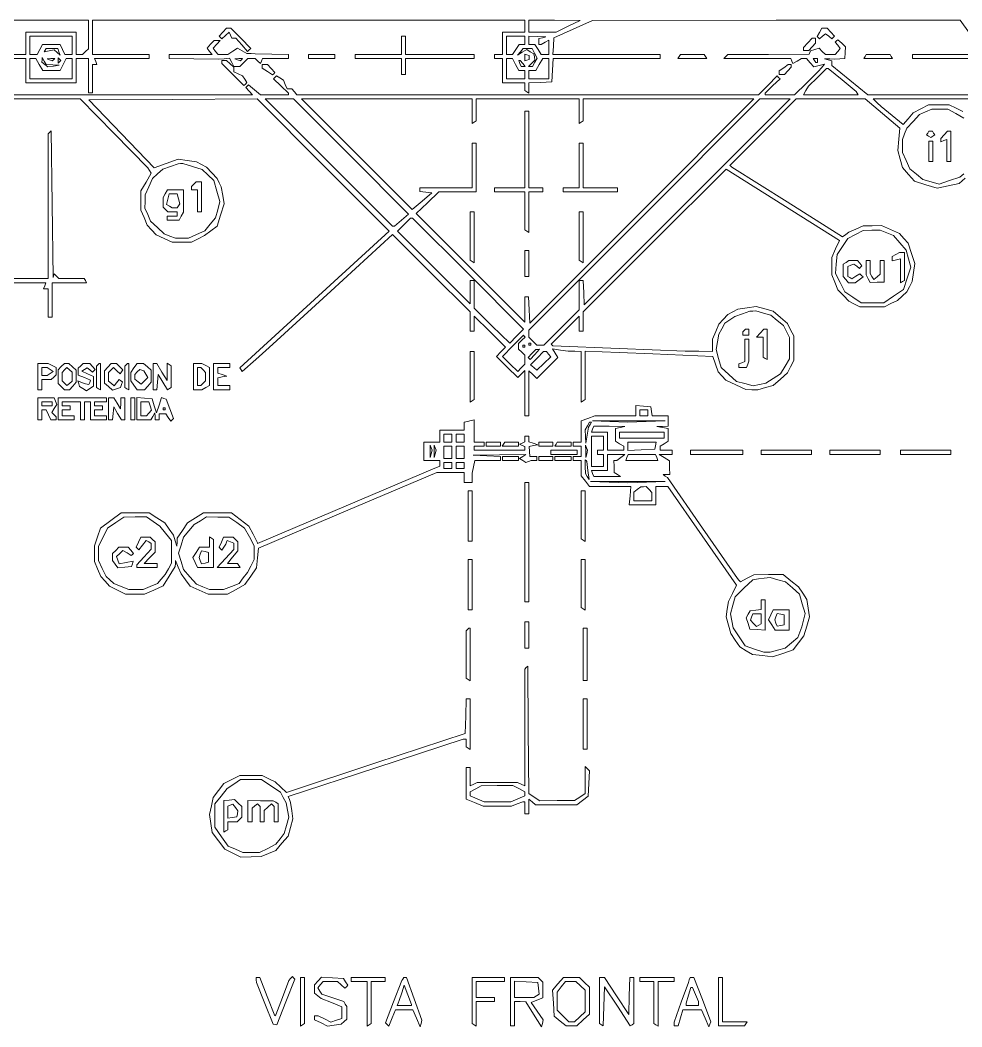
# Paper-space layout 'AN-02-DGE-008' of a CAD drawing. Header units: metres, sheet in millimetres. Extents: x 12 to 193, y 4 to 291.
# Drawn here: x 67.1 to 124.3, y 158.6 to 219.7 of the extents above; entities that cross this region are included whole.
import ezdxf

# ---------------------------------------------------------------- set-up
doc = ezdxf.new("R2010")
doc.units = ezdxf.units.M
doc.layers.add('DGE_CONTORNOS', color=7, linetype='Continuous', lineweight=0)
doc.layers.add('DGE_DATOS', color=7, linetype='Continuous', lineweight=0)

# ---------------------------------------------------------------- blocks, each defined once
blk = doc.blocks.new('LP_REF_DGE_MT_008')
at = {"layer": 'DGE_CONTORNOS'}
for points in [[(64.658, 214.932), (67.717, 214.932), (70.776, 214.932), (72.832, 212.837), (74.887, 210.743), (74.979, 210.583), (75.07, 210.422), (74.766, 209.89), (74.461, 209.358), (74.46, 208.772), (74.458, 208.186), (74.648, 207.732), (74.838, 207.278), (75.107, 206.985), (75.377, 206.691), (75.867, 206.465), (76.357, 206.239), (76.945, 206.236), (77.533, 206.234), (77.925, 206.435), (78.318, 206.637), (78.7, 206.928), (79.082, 207.218), (79.293, 207.888), (79.503, 208.559), (79.417, 209.081), (79.33, 209.603), (79.207, 209.848), (79.084, 210.093), (78.762, 210.44), (78.44, 210.788), (78.132, 210.949), (77.824, 211.11), (77.27, 211.193), (76.715, 211.277), (75.985, 211.015), (75.255, 210.754), (73.275, 212.812), (71.294, 214.87), (76.397, 214.902), (81.5, 214.934), (85.512, 210.921), (89.524, 206.907), (84.99, 202.765), (80.456, 198.623), (80.53, 198.504), (80.603, 198.385), (81.421, 199.114), (82.238, 199.842), (85.975, 203.272), (89.711, 206.702), (92.069, 204.356), (94.428, 202.009), (94.428, 201.426), (94.428, 200.843), (94.55, 200.843), (94.673, 200.843), (94.673, 201.302), (94.673, 201.76), (95.617, 200.816), (96.561, 199.872), (96.293, 199.586), (96.024, 199.3), (96.67, 198.663), (97.315, 198.025), (97.525, 198.235), (97.736, 198.446), (97.736, 197.072), (97.736, 195.698), (97.858, 195.698), (97.981, 195.698), (97.981, 197.065), (97.981, 198.431), (98.231, 198.205), (98.481, 197.978), (99.118, 198.614), (99.755, 199.251), (99.59, 199.514), (99.426, 199.777), (99.898, 199.699), (100.37, 199.621), (100.768, 199.62), (101.166, 199.618), (101.166, 198.08), (101.166, 196.541), (101.288, 196.617), (101.411, 196.692), (101.411, 198.165), (101.411, 199.638), (103.463, 199.554), (105.515, 199.471), (107.334, 199.391), (109.153, 199.312), (109.313, 198.844), (109.473, 198.377), (109.699, 198.123), (109.926, 197.868), (110.538, 197.581), (111.151, 197.293), (111.518, 197.292), (111.886, 197.292), (112.348, 197.42), (112.811, 197.549), (113.243, 197.928), (113.675, 198.307), (113.867, 198.68), (114.06, 199.053), (114.06, 199.802), (114.06, 200.551), (113.867, 200.924), (113.675, 201.297), (113.241, 201.677), (112.808, 202.058), (112.294, 202.196), (111.781, 202.335), (111.222, 202.251), (110.664, 202.167), (110.356, 202.007), (110.048, 201.847), (109.778, 201.558), (109.508, 201.269), (109.319, 200.815), (109.129, 200.361), (109.129, 199.99), (109.129, 199.618), (108.302, 199.623), (107.475, 199.628), (103.456, 199.793), (99.437, 199.958), (99.386, 200.009), (99.335, 200.06), (100.189, 200.908), (101.043, 201.755), (101.043, 201.299), (101.043, 200.843), (101.166, 200.843), (101.288, 200.843), (101.288, 201.426), (101.288, 202.008), (105.618, 206.337), (109.948, 210.666), (113.388, 208.503), (116.828, 206.34), (116.596, 205.827), (116.363, 205.315), (116.36, 204.79), (116.357, 204.266), (116.548, 203.81), (116.738, 203.355), (117.068, 203.007), (117.399, 202.659), (117.73, 202.486), (118.06, 202.313), (118.808, 202.313), (119.555, 202.313), (119.947, 202.511), (120.339, 202.71), (120.626, 202.971), (120.914, 203.232), (121.074, 203.54), (121.234, 203.848), (121.316, 204.398), (121.399, 204.947), (121.193, 205.56), (120.988, 206.172), (120.725, 206.465), (120.462, 206.757), (119.922, 206.999), (119.382, 207.242), (118.819, 207.238), (118.256, 207.235), (117.828, 207.039), (117.399, 206.842), (117.206, 206.705), (117.012, 206.568), (113.653, 208.679), (110.293, 210.791), (110.238, 210.844), (110.182, 210.898), (112.196, 212.915), (114.211, 214.932), (116.295, 214.93), (118.379, 214.928), (119.439, 214.041), (120.499, 213.155), (120.436, 212.481), (120.373, 211.808), (120.514, 211.285), (120.656, 210.763), (121.015, 210.354), (121.375, 209.944), (122.066, 209.727), (122.758, 209.509), (123.418, 209.657), (124.078, 209.804), (124.45, 210.117)], [(124.315, 214.171), (123.901, 214.368), (123.487, 214.564), (122.858, 214.564), (122.228, 214.564), (121.758, 214.324), (121.289, 214.085), (120.988, 213.727), (120.687, 213.37), (120.023, 213.915), (119.359, 214.461), (119.117, 214.696), (118.876, 214.932), (122.762, 214.932), (126.648, 214.932)], [(63.093, 219.709), (67.183, 219.709), (71.273, 219.709), (71.273, 218.843), (71.273, 217.977), (71.098, 217.802), (70.923, 217.627), (70.731, 217.627), (70.538, 217.627), (70.538, 218.301), (70.538, 218.974), (69.007, 218.974), (67.475, 218.974), (67.475, 218.301), (67.475, 217.627), (66.189, 217.627)], [(66.189, 217.382), (67.475, 217.382), (67.475, 216.647), (67.475, 215.912), (69.007, 215.912), (70.538, 215.912), (70.538, 216.647), (70.538, 217.382), (70.906, 217.382), (71.273, 217.382), (71.273, 216.34), (71.273, 215.299), (71.396, 215.299), (71.518, 215.299), (71.518, 216.157), (71.518, 217.014), (71.654, 217.014), (71.789, 217.014), (71.719, 217.198), (71.648, 217.382), (73.298, 217.382), (74.949, 217.382), (74.949, 217.504), (74.949, 217.627), (73.233, 217.627), (71.518, 217.627), (71.518, 218.668), (71.518, 219.709), (84.627, 219.709), (97.736, 219.709), (97.736, 219.342), (97.736, 218.974), (97.062, 218.974), (96.388, 218.974), (96.388, 218.301), (96.388, 217.627), (96.143, 217.627), (95.898, 217.627), (95.898, 217.504), (95.898, 217.382), (96.143, 217.382), (96.388, 217.382), (96.388, 216.647), (96.388, 215.912), (97.062, 215.912), (97.736, 215.912), (97.736, 215.674), (97.736, 215.436), (97.858, 215.36), (97.981, 215.285), (97.981, 215.592), (97.981, 215.899), (98.685, 215.936), (99.39, 215.973), (99.426, 216.677), (99.463, 217.382), (102.703, 217.382), (105.944, 217.382), (105.944, 217.504), (105.944, 217.627), (102.69, 217.627), (99.437, 217.627), (99.474, 218.132), (99.512, 218.637), (100.676, 219.167), (101.84, 219.696), (112.99, 219.703), (124.14, 219.709), (124.72, 218.909)], [(125.301, 217.627), (123.279, 217.627), (121.258, 217.627), (121.258, 217.504), (121.258, 217.382), (123.279, 217.382), (125.301, 217.382)], [(126.648, 215.177), (122.594, 215.177), (118.539, 215.177), (117.455, 216.065), (116.371, 216.953), (116.364, 217.097), (116.357, 217.241), (116.143, 217.302), (115.929, 217.362), (116.235, 217.353), (116.541, 217.344), (116.847, 217.363), (117.154, 217.382), (117.178, 217.736), (117.203, 218.09), (116.963, 218.307), (116.723, 218.524), (116.645, 218.446), (116.568, 218.368), (116.722, 218.181), (116.877, 217.994), (116.725, 217.811), (116.572, 217.627), (116.272, 217.627), (115.972, 217.627), (115.784, 217.815), (115.597, 218.003), (115.334, 217.921), (115.071, 217.839), (115.034, 217.746), (114.998, 217.653), (112.524, 217.634), (110.05, 217.616), (109.933, 217.499), (109.815, 217.382), (111.851, 217.382), (113.887, 217.382), (113.942, 217.229), (113.998, 217.075), (114.257, 217.229), (114.516, 217.382), (114.675, 217.382), (114.833, 217.382), (115.052, 217.126), (115.272, 216.869), (115.591, 216.949), (115.91, 217.03), (115.736, 216.817), (115.561, 216.604), (114.834, 215.89), (114.106, 215.177), (113.21, 215.177), (112.315, 215.177), (112.315, 215.23), (112.315, 215.284), (112.77, 215.714), (113.226, 216.144), (113.135, 216.235), (113.043, 216.326), (112.477, 215.751), (111.91, 215.177), (97.916, 215.177), (83.922, 215.177), (83.769, 215.36), (83.617, 215.544), (83.477, 215.544), (83.337, 215.544), (83.216, 215.81), (83.096, 216.075), (82.887, 216.204), (82.678, 216.332), (82.584, 216.238), (82.49, 216.144), (82.946, 215.714), (83.402, 215.284), (83.402, 215.23), (83.402, 215.177), (82.554, 215.177), (81.705, 215.177), (81.346, 215.479), (80.986, 215.782), (80.907, 215.704), (80.829, 215.625), (81.032, 215.401), (81.235, 215.177), (72.15, 215.177), (63.065, 215.177)], [(124.364, 210.379), (124.137, 210.176), (123.509, 209.972), (122.882, 209.768), (122.382, 209.903), (121.882, 210.038), (121.491, 210.366), (121.1, 210.695), (120.876, 211.19), (120.651, 211.685), (120.648, 212.075), (120.645, 212.465), (120.775, 212.81), (120.905, 213.155), (121.296, 213.568), (121.687, 213.98), (122.054, 214.145), (122.422, 214.309), (122.912, 214.312), (123.402, 214.315), (123.887, 214.04), (124.372, 213.766)], [(64.225, 203.783), (68.693, 203.783), (68.622, 203.6), (68.552, 203.416), (68.687, 203.416), (68.823, 203.416), (68.823, 202.558), (68.823, 201.701), (68.945, 201.701), (69.068, 201.701), (69.068, 202.742), (69.068, 203.783), (70.117, 203.783), (71.165, 203.783), (71.089, 203.906), (71.014, 204.028), (70.249, 204.028), (69.484, 204.028), (69.337, 204.175), (69.19, 204.322), (69.162, 204.206), (69.134, 204.09), (69.07, 208.541), (69.007, 212.992), (68.915, 212.9), (68.823, 212.808), (68.823, 208.418), (68.823, 204.028), (64.465, 204.028)]]:
    blk.add_lwpolyline(points, dxfattribs=at)
for points in [[(100.37, 219.337), (99.635, 218.986), (98.808, 218.98), (97.981, 218.974), (97.981, 219.342), (97.981, 219.709), (99.543, 219.699), (101.105, 219.688)], [(70.293, 218.178), (70.293, 217.627), (70.068, 217.627), (69.842, 217.627), (69.703, 217.933), (69.563, 218.239), (69.03, 218.239), (68.497, 218.239), (68.333, 217.933), (68.169, 217.627), (67.945, 217.627), (67.72, 217.627), (67.72, 218.178), (67.72, 218.729), (69.007, 218.729), (70.293, 218.729)], [(79.419, 218.974), (79.197, 218.728), (79.277, 218.648), (79.357, 218.567), (79.588, 218.776), (79.819, 218.985), (79.891, 218.796), (79.964, 218.607), (80.092, 218.607), (80.22, 218.607), (80.576, 218.209), (80.931, 217.811), (81.024, 217.904), (81.117, 217.997), (80.514, 218.607), (79.91, 219.217), (79.776, 219.218), (79.642, 219.219)], [(90.262, 218.178), (90.262, 217.627), (88.854, 217.627), (87.445, 217.627), (87.445, 217.504), (87.445, 217.382), (88.854, 217.382), (90.262, 217.382), (90.262, 216.892), (90.262, 216.402), (90.385, 216.402), (90.507, 216.402), (90.507, 216.892), (90.507, 217.382), (92.59, 217.382), (94.673, 217.382), (94.673, 217.504), (94.673, 217.627), (92.59, 217.627), (90.507, 217.627), (90.507, 218.178), (90.507, 218.729), (90.385, 218.729), (90.262, 218.729)], [(97.736, 218.484), (97.736, 218.239), (97.566, 218.239), (97.396, 218.239), (97.196, 217.933), (96.995, 217.627), (96.814, 217.627), (96.633, 217.627), (96.633, 218.178), (96.633, 218.729), (97.184, 218.729), (97.736, 218.729)], [(98.808, 218.645), (98.593, 218.589), (98.593, 218.414), (98.593, 218.239), (98.663, 218.239), (98.732, 218.239), (98.969, 218.366), (99.206, 218.493), (99.206, 218.06), (99.206, 217.627), (98.975, 217.627), (98.744, 217.627), (98.543, 217.933), (98.343, 218.239), (98.162, 218.239), (97.981, 218.239), (97.981, 218.484), (97.981, 218.729), (98.501, 218.715), (99.022, 218.701)], [(115.617, 218.964), (115.48, 218.708), (115.548, 218.64), (115.616, 218.572), (115.803, 218.727), (115.99, 218.882), (116.177, 218.727), (116.363, 218.572), (116.441, 218.65), (116.519, 218.728), (116.297, 218.974), (116.074, 219.219), (115.914, 219.219), (115.753, 219.219)], [(78.687, 218.242), (78.468, 217.999), (78.622, 217.813), (78.776, 217.627), (77.475, 217.627), (76.174, 217.627), (76.174, 217.504), (76.174, 217.382), (77.674, 217.363), (79.175, 217.345), (79.504, 217.37), (79.833, 217.395), (79.968, 217.143), (80.103, 216.892), (80.282, 216.892), (80.462, 216.892), (80.707, 217.137), (80.952, 217.382), (81.172, 217.382), (81.393, 217.382), (81.555, 217.229), (81.717, 217.075), (81.773, 217.229), (81.83, 217.382), (82.616, 217.382), (83.402, 217.382), (83.402, 217.504), (83.402, 217.627), (82.391, 217.648), (81.38, 217.669), (81.135, 217.68), (80.89, 217.692), (80.606, 217.852), (80.323, 218.012), (80.029, 217.819), (79.735, 217.627), (79.439, 217.627), (79.144, 217.627), (78.989, 217.813), (78.835, 217.999), (79.055, 218.242), (79.274, 218.484), (79.091, 218.484), (78.907, 218.484)], [(114.909, 218.323), (114.642, 218.04), (114.642, 217.956), (114.642, 217.872), (114.807, 217.872), (114.972, 217.872), (115.175, 218.096), (115.377, 218.32), (115.377, 218.463), (115.377, 218.607), (115.276, 218.607), (115.175, 218.607)], [(69.105, 216.996), (69.497, 216.978), (69.152, 216.926), (68.808, 216.874), (68.632, 217.02), (68.455, 217.167), (68.459, 217.305), (68.463, 217.443), (68.588, 217.229), (68.713, 217.014)], [(69.486, 217.793), (69.564, 217.592), (69.378, 217.746), (69.192, 217.901), (68.889, 217.843), (68.585, 217.785), (68.65, 217.889), (68.715, 217.994), (69.062, 217.994), (69.409, 217.994)], [(69.517, 217.178), (69.435, 217.096), (69.435, 217.259), (69.435, 217.423), (69.517, 217.341), (69.599, 217.259)], [(84.627, 217.504), (84.627, 217.382), (85.423, 217.382), (86.22, 217.382), (86.22, 217.504), (86.22, 217.627), (85.423, 217.627), (84.627, 217.627)], [(98.34, 217.703), (98.496, 217.412), (98.356, 217.152), (98.217, 216.892), (98.09, 216.892), (97.963, 216.892), (98.162, 217.09), (98.36, 217.289), (98.324, 217.475), (98.287, 217.662), (98.073, 217.796), (97.859, 217.931), (97.583, 217.759), (97.307, 217.587), (97.475, 217.791), (97.643, 217.994), (97.914, 217.994), (98.184, 217.994)], [(97.999, 217.443), (97.999, 217.327), (97.867, 217.283), (97.736, 217.239), (97.736, 217.443), (97.736, 217.647), (97.867, 217.603), (97.999, 217.559)], [(107.108, 217.504), (107.032, 217.382), (107.904, 217.382), (108.776, 217.382), (108.7, 217.504), (108.625, 217.627), (107.904, 217.627), (107.183, 217.627)], [(118.379, 217.504), (118.303, 217.382), (119.175, 217.382), (120.047, 217.382), (119.971, 217.504), (119.896, 217.627), (119.175, 217.627), (118.455, 217.627)], [(68.291, 217.014), (68.508, 216.647), (69.03, 216.647), (69.552, 216.647), (69.742, 217.014), (69.932, 217.382), (70.112, 217.382), (70.293, 217.382), (70.293, 216.769), (70.293, 216.157), (69.007, 216.157), (67.72, 216.157), (67.72, 216.769), (67.72, 217.382), (67.897, 217.382), (68.074, 217.382)], [(69.157, 217.308), (69.083, 217.234), (68.922, 217.298), (68.762, 217.362), (68.996, 217.372), (69.231, 217.382)], [(79.36, 217.167), (79.36, 217.075), (80.033, 216.411), (80.705, 215.747), (80.793, 215.835), (80.882, 215.923), (80.753, 216.132), (80.625, 216.34), (80.36, 216.461), (80.094, 216.582), (80.094, 216.718), (80.094, 216.854), (79.87, 217.056), (79.646, 217.259), (79.502, 217.259), (79.359, 217.259)], [(80.551, 217.308), (80.477, 217.234), (80.316, 217.298), (80.155, 217.362), (80.39, 217.372), (80.625, 217.382)], [(81.809, 216.906), (81.809, 216.797), (82.126, 216.59), (82.443, 216.382), (82.513, 216.452), (82.584, 216.523), (82.361, 216.768), (82.139, 217.014), (81.974, 217.014), (81.809, 217.014)], [(97.184, 217.014), (97.374, 216.647), (97.555, 216.647), (97.736, 216.647), (97.736, 216.402), (97.736, 216.157), (97.184, 216.157), (96.633, 216.157), (96.633, 216.769), (96.633, 217.382), (96.814, 217.382), (96.994, 217.382)], [(97.613, 217.075), (97.766, 216.892), (97.641, 216.892), (97.517, 216.892), (97.446, 217.075), (97.376, 217.259), (97.418, 217.259), (97.461, 217.259)], [(99.206, 216.769), (99.206, 216.157), (98.593, 216.157), (97.981, 216.157), (97.981, 216.402), (97.981, 216.647), (98.195, 216.647), (98.409, 216.648), (98.618, 217.015), (98.827, 217.382), (99.016, 217.382), (99.206, 217.382)], [(113.444, 216.824), (113.172, 216.633), (113.172, 216.517), (113.172, 216.402), (113.337, 216.402), (113.502, 216.402), (113.704, 216.626), (113.907, 216.85), (113.907, 216.932), (113.907, 217.014), (113.812, 217.014), (113.717, 217.014)], [(115.5, 217.259), (115.5, 217.137), (115.446, 217.137), (115.392, 217.137), (115.316, 217.259), (115.24, 217.382), (115.37, 217.382), (115.5, 217.382)], [(116.99, 216.079), (117.833, 215.389), (117.899, 215.283), (117.965, 215.177), (116.302, 215.177), (114.64, 215.177), (114.794, 215.436), (114.949, 215.696), (115.493, 216.233), (116.038, 216.769), (116.092, 216.769), (116.146, 216.769)], [(87.2, 211.435), (90.691, 207.938), (90.262, 207.579), (89.834, 207.22), (89.772, 207.217), (89.71, 207.214), (85.852, 211.073), (81.994, 214.932), (82.852, 214.932), (83.71, 214.932)], [(94.55, 214.189), (94.55, 213.447), (94.673, 213.523), (94.795, 213.598), (94.795, 214.265), (94.795, 214.932), (97.919, 214.932), (101.043, 214.932), (101.043, 214.189), (101.043, 213.447), (101.166, 213.523), (101.288, 213.598), (101.288, 214.265), (101.288, 214.932), (106.464, 214.932), (111.64, 214.932), (104.841, 208.131), (98.042, 201.331), (98.006, 202.128), (97.969, 202.926), (97.853, 202.926), (97.736, 202.926), (97.736, 202.161), (97.736, 201.396), (94.441, 204.69), (91.145, 207.983), (91.837, 208.635), (92.529, 209.287), (93.662, 209.292), (94.795, 209.296), (94.795, 210.766), (94.795, 212.236), (94.673, 212.236), (94.55, 212.236), (94.55, 210.889), (94.55, 209.541), (92.958, 209.541), (91.365, 209.541), (91.365, 209.427), (91.365, 209.312), (91.734, 209.273), (92.103, 209.235), (91.509, 208.724), (90.914, 208.214), (87.557, 211.573), (84.2, 214.932), (89.375, 214.932), (94.55, 214.932)], [(107.597, 208.682), (101.35, 202.433), (101.313, 203.17), (101.277, 203.906), (101.16, 203.906), (101.043, 203.906), (101.043, 203.02), (101.043, 202.134), (99.974, 201.06), (98.905, 199.986), (98.688, 199.986), (98.471, 199.986), (98.226, 200.231), (97.981, 200.476), (97.981, 200.69), (97.981, 200.904), (104.994, 207.918), (112.007, 214.932), (112.926, 214.932), (113.845, 214.932)], [(97.736, 211.869), (97.736, 209.541), (96.817, 209.541), (95.898, 209.541), (95.898, 209.419), (95.898, 209.296), (96.817, 209.296), (97.736, 209.296), (97.736, 208.14), (97.736, 206.983), (97.858, 206.907), (97.981, 206.832), (97.981, 208.064), (97.981, 209.296), (98.409, 209.296), (98.838, 209.296), (98.838, 209.419), (98.838, 209.541), (98.409, 209.541), (97.981, 209.541), (97.981, 211.869), (97.981, 214.197), (97.858, 214.197), (97.736, 214.197)], [(122.182, 212.857), (122.111, 212.743), (122.236, 212.666), (122.36, 212.589), (122.485, 212.666), (122.609, 212.743), (122.539, 212.857), (122.469, 212.971), (122.36, 212.971), (122.252, 212.971)], [(123.176, 212.747), (122.973, 212.523), (122.973, 212.428), (122.973, 212.333), (123.157, 212.403), (123.341, 212.474), (123.341, 211.804), (123.341, 211.134), (123.463, 211.134), (123.586, 211.134), (123.586, 212.053), (123.586, 212.971), (123.482, 212.971), (123.379, 212.971)], [(101.043, 210.889), (101.043, 209.541), (100.553, 209.541), (100.063, 209.541), (100.063, 209.419), (100.063, 209.296), (101.717, 209.296), (103.371, 209.296), (103.371, 209.419), (103.371, 209.541), (102.33, 209.541), (101.288, 209.541), (101.288, 210.889), (101.288, 212.236), (101.166, 212.236), (101.043, 212.236)], [(122.238, 211.746), (122.238, 211.134), (122.36, 211.134), (122.483, 211.134), (122.483, 211.746), (122.483, 212.359), (122.36, 212.359), (122.238, 212.359)], [(77.58, 210.835), (78.167, 210.658), (78.522, 210.317), (78.878, 209.977), (79.064, 209.337), (79.25, 208.698), (79.117, 208.206), (78.985, 207.715), (78.656, 207.324), (78.328, 206.934), (77.833, 206.709), (77.337, 206.484), (76.947, 206.481), (76.557, 206.479), (76.212, 206.609), (75.867, 206.739), (75.455, 207.129), (75.042, 207.52), (74.873, 207.914), (74.703, 208.308), (74.706, 208.71), (74.709, 209.112), (74.935, 209.603), (75.161, 210.093), (75.472, 210.379), (75.783, 210.665), (76.254, 210.833), (76.725, 211.001), (76.859, 211.006), (76.992, 211.011)], [(77.668, 209.762), (77.521, 209.615), (77.521, 209.517), (77.521, 209.419), (77.705, 209.419), (77.889, 209.419), (77.889, 208.745), (77.889, 208.071), (78.011, 208.071), (78.134, 208.071), (78.134, 208.99), (78.134, 209.909), (77.975, 209.909), (77.815, 209.909)], [(75.933, 209.182), (75.806, 208.945), (75.806, 208.655), (75.806, 208.365), (75.953, 208.218), (76.1, 208.071), (76.382, 208.071), (76.664, 208.071), (76.664, 207.949), (76.664, 207.826), (76.357, 207.826), (76.051, 207.826), (76.051, 207.704), (76.051, 207.581), (76.414, 207.581), (76.778, 207.581), (76.904, 207.818), (77.031, 208.055), (77.031, 208.737), (77.031, 209.419), (76.545, 209.419), (76.06, 209.419)], [(76.734, 208.874), (76.809, 208.575), (76.729, 208.446), (76.649, 208.316), (76.503, 208.318), (76.357, 208.32), (76.188, 208.427), (76.018, 208.535), (76.098, 208.854), (76.178, 209.174), (76.419, 209.174), (76.659, 209.174)], [(94.302, 204.338), (97.667, 200.972), (97.246, 200.538), (96.826, 200.104), (95.749, 201.175), (94.673, 202.247), (94.673, 203.076), (94.673, 203.906), (94.55, 203.906), (94.428, 203.906), (94.428, 203.203), (94.428, 202.5), (92.225, 204.7), (90.022, 206.9), (90.411, 207.302), (90.801, 207.704), (90.869, 207.704), (90.938, 207.704)], [(94.428, 206.608), (94.428, 205.145), (94.55, 205.07), (94.673, 204.994), (94.673, 206.533), (94.673, 208.071), (94.55, 208.071), (94.428, 208.071)], [(101.043, 206.608), (101.043, 205.145), (101.166, 205.07), (101.288, 204.994), (101.288, 206.533), (101.288, 208.071), (101.166, 208.071), (101.043, 208.071)], [(119.702, 206.803), (120.098, 206.638), (120.489, 206.192), (120.88, 205.747), (121.017, 205.239), (121.154, 204.73), (120.93, 204.051), (120.707, 203.372), (120.111, 202.965), (119.516, 202.558), (118.825, 202.562), (118.134, 202.566), (117.644, 202.901), (117.154, 203.236), (116.87, 203.785), (116.586, 204.335), (116.637, 204.914), (116.688, 205.493), (117.013, 205.982), (117.337, 206.472), (117.797, 206.715), (118.256, 206.958), (118.781, 206.963), (119.306, 206.969)], [(97.736, 204.947), (97.736, 204.151), (97.858, 204.151), (97.981, 204.151), (97.981, 204.947), (97.981, 205.744), (97.858, 205.744), (97.736, 205.744)], [(120.247, 205.489), (120.033, 205.364), (120.033, 205.233), (120.033, 205.102), (120.278, 205.167), (120.523, 205.231), (120.523, 204.5), (120.523, 203.769), (120.645, 203.845), (120.768, 203.92), (120.768, 204.771), (120.768, 205.621), (120.615, 205.617), (120.462, 205.614)], [(117.225, 205.017), (117.052, 204.908), (117.052, 204.536), (117.052, 204.164), (117.21, 203.974), (117.367, 203.783), (117.574, 203.783), (117.781, 203.783), (118.018, 203.957), (118.256, 204.131), (118.159, 204.228), (118.061, 204.325), (117.817, 204.173), (117.573, 204.02), (117.455, 204.093), (117.337, 204.165), (117.337, 204.468), (117.337, 204.771), (117.523, 204.842), (117.708, 204.913), (117.871, 204.778), (118.034, 204.643), (118.113, 204.723), (118.193, 204.802), (118.056, 204.967), (117.92, 205.131), (117.659, 205.129), (117.399, 205.127)], [(118.44, 204.694), (118.44, 204.257), (118.565, 204.024), (118.69, 203.791), (119.116, 203.807), (119.543, 203.823), (119.543, 204.477), (119.543, 205.131), (119.42, 205.131), (119.298, 205.131), (119.298, 204.717), (119.298, 204.303), (119.105, 204.143), (118.911, 203.983), (118.8, 204.159), (118.689, 204.335), (118.687, 204.733), (118.685, 205.131), (118.563, 205.131), (118.44, 205.131)], [(112.219, 201.94), (112.674, 201.814), (113.05, 201.498), (113.426, 201.182), (113.614, 200.818), (113.802, 200.454), (113.802, 199.813), (113.802, 199.172), (113.531, 198.711), (113.259, 198.251), (112.814, 197.97), (112.369, 197.69), (111.985, 197.605), (111.6, 197.521), (111.093, 197.657), (110.585, 197.794), (110.118, 198.216), (109.651, 198.638), (109.498, 199.184), (109.345, 199.731), (109.431, 200.191), (109.518, 200.651), (109.694, 200.991), (109.869, 201.331), (110.174, 201.531), (110.479, 201.73), (110.937, 201.894), (111.396, 202.058), (111.579, 202.062), (111.763, 202.067)], [(111.049, 200.884), (110.967, 200.802), (110.967, 200.7), (110.967, 200.598), (111.151, 200.598), (111.334, 200.598), (111.334, 200.782), (111.334, 200.966), (111.232, 200.966), (111.13, 200.966)], [(112.008, 200.721), (111.786, 200.476), (111.989, 200.476), (112.192, 200.476), (112.192, 199.87), (112.192, 199.265), (112.315, 199.189), (112.437, 199.114), (112.437, 200.04), (112.437, 200.966), (112.334, 200.966), (112.23, 200.966)], [(97.566, 200.289), (97.368, 200.091), (97.368, 199.924), (97.368, 199.758), (97.552, 199.574), (97.736, 199.391), (97.736, 199.116), (97.736, 198.841), (97.53, 198.614), (97.324, 198.386), (96.855, 198.844), (96.386, 199.302), (97.023, 199.947), (97.66, 200.592), (97.712, 200.54), (97.765, 200.487)], [(111.089, 199.676), (111.089, 198.998), (110.906, 198.927), (110.722, 198.857), (110.722, 198.748), (110.722, 198.638), (110.954, 198.638), (111.186, 198.638), (111.26, 198.832), (111.334, 199.026), (111.334, 199.689), (111.334, 200.353), (111.212, 200.353), (111.089, 200.353)], [(97.736, 199.924), (97.736, 199.863), (97.674, 199.863), (97.613, 199.863), (97.613, 199.924), (97.613, 199.986), (97.674, 199.986), (97.736, 199.986)], [(98.349, 199.435), (98.061, 199.129), (98, 199.19), (97.939, 199.252), (98.174, 199.489), (98.409, 199.726), (98.523, 199.733), (98.636, 199.741)], [(98.103, 200.047), (98.103, 199.986), (98.042, 199.986), (97.981, 199.986), (97.981, 200.047), (97.981, 200.108), (98.042, 200.108), (98.103, 200.108)], [(94.428, 198.08), (94.428, 196.541), (94.55, 196.617), (94.673, 196.692), (94.673, 198.155), (94.673, 199.618), (94.55, 199.618), (94.428, 199.618)], [(99.188, 199.456), (99.323, 199.293), (98.902, 198.885), (98.481, 198.477), (98.287, 198.638), (98.093, 198.799), (98.489, 199.209), (98.886, 199.618), (98.97, 199.618), (99.053, 199.618)], [(68.21, 198.087), (68.21, 197.291), (68.333, 197.291), (68.455, 197.291), (68.455, 197.597), (68.455, 197.903), (68.737, 197.903), (69.019, 197.903), (69.166, 198.05), (69.313, 198.197), (69.313, 198.413), (69.313, 198.63), (69.076, 198.756), (68.839, 198.883), (68.525, 198.883), (68.21, 198.883)], [(68.945, 198.514), (69.129, 198.393), (68.945, 198.272), (68.762, 198.152), (68.609, 198.15), (68.455, 198.148), (68.455, 198.393), (68.455, 198.638), (68.609, 198.636), (68.762, 198.634)], [(69.628, 198.691), (69.435, 198.498), (69.435, 198.087), (69.435, 197.676), (69.628, 197.483), (69.821, 197.291), (69.977, 197.291), (70.133, 197.291), (70.335, 197.515), (70.538, 197.739), (70.538, 198.108), (70.538, 198.478), (70.314, 198.68), (70.09, 198.883), (69.955, 198.883), (69.821, 198.883)], [(70.293, 198.087), (70.293, 197.811), (70.131, 197.676), (69.969, 197.541), (69.825, 197.685), (69.681, 197.83), (69.681, 198.087), (69.681, 198.344), (69.825, 198.488), (69.969, 198.632), (70.131, 198.498), (70.293, 198.363)], [(70.808, 198.736), (70.661, 198.589), (70.661, 198.383), (70.661, 198.178), (71.033, 198.024), (71.405, 197.87), (71.354, 197.733), (71.304, 197.597), (71.197, 197.618), (71.089, 197.64), (70.858, 197.73), (70.627, 197.82), (70.682, 197.656), (70.736, 197.492), (70.944, 197.361), (71.151, 197.231), (71.365, 197.366), (71.579, 197.501), (71.579, 197.792), (71.579, 198.084), (71.227, 198.252), (70.875, 198.421), (71.039, 198.523), (71.204, 198.624), (71.364, 198.491), (71.524, 198.358), (71.6, 198.434), (71.676, 198.51), (71.521, 198.696), (71.366, 198.883), (71.16, 198.883), (70.955, 198.883)], [(71.845, 198.801), (71.763, 198.72), (71.763, 198.074), (71.763, 197.428), (71.886, 197.352), (72.008, 197.276), (72.008, 198.08), (72.008, 198.883), (71.967, 198.883), (71.927, 198.883)], [(72.456, 198.659), (72.253, 198.435), (72.253, 198.066), (72.253, 197.696), (72.489, 197.482), (72.726, 197.268), (72.968, 197.345), (73.211, 197.422), (73.278, 197.598), (73.345, 197.773), (73.242, 197.837), (73.139, 197.9), (72.986, 197.716), (72.833, 197.533), (72.666, 197.672), (72.498, 197.811), (72.498, 198.077), (72.498, 198.344), (72.644, 198.489), (72.789, 198.635), (72.999, 198.445), (73.209, 198.255), (73.284, 198.375), (73.358, 198.496), (73.164, 198.69), (72.971, 198.883), (72.815, 198.883), (72.659, 198.883)], [(73.56, 198.801), (73.478, 198.72), (73.478, 198.074), (73.478, 197.428), (73.601, 197.352), (73.723, 197.276), (73.723, 198.08), (73.723, 198.883), (73.683, 198.883), (73.642, 198.883)], [(74.037, 198.611), (73.846, 198.339), (73.846, 198.087), (73.846, 197.835), (74.037, 197.563), (74.227, 197.291), (74.446, 197.291), (74.666, 197.291), (74.868, 197.515), (75.071, 197.739), (75.071, 198.108), (75.071, 198.478), (74.847, 198.68), (74.623, 198.883), (74.425, 198.883), (74.227, 198.883)], [(74.754, 198.235), (74.883, 198.03), (74.677, 197.824), (74.471, 197.618), (74.281, 197.775), (74.091, 197.933), (74.091, 198.077), (74.091, 198.222), (74.239, 198.37), (74.388, 198.519), (74.506, 198.479), (74.625, 198.44)], [(75.194, 198.087), (75.194, 197.291), (75.309, 197.291), (75.424, 197.291), (75.462, 197.75), (75.5, 198.209), (75.786, 197.749), (76.072, 197.289), (76.184, 197.358), (76.296, 197.428), (76.296, 198.087), (76.296, 198.746), (76.174, 198.822), (76.051, 198.898), (76.046, 198.37), (76.042, 197.842), (75.728, 198.362), (75.414, 198.883), (75.304, 198.883), (75.194, 198.883)], [(77.644, 198.087), (77.644, 197.291), (77.897, 197.291), (78.15, 197.291), (78.387, 197.417), (78.624, 197.544), (78.624, 198.087), (78.624, 198.63), (78.387, 198.756), (78.15, 198.883), (77.897, 198.883), (77.644, 198.883)], [(78.232, 198.491), (78.379, 198.344), (78.379, 198.087), (78.379, 197.83), (78.232, 197.683), (78.085, 197.536), (77.987, 197.536), (77.889, 197.536), (77.889, 198.087), (77.889, 198.638), (77.987, 198.638), (78.085, 198.638)], [(78.869, 198.087), (78.869, 197.291), (79.359, 197.291), (79.849, 197.291), (79.849, 197.413), (79.849, 197.536), (79.481, 197.536), (79.114, 197.536), (79.114, 197.772), (79.114, 198.009), (79.39, 198.063), (79.665, 198.117), (79.39, 198.208), (79.114, 198.299), (79.114, 198.469), (79.114, 198.638), (79.481, 198.638), (79.849, 198.638), (79.849, 198.761), (79.849, 198.883), (79.359, 198.883), (78.869, 198.883)], [(68.21, 196.127), (68.21, 195.453), (68.333, 195.453), (68.455, 195.453), (68.455, 195.759), (68.455, 196.065), (68.581, 196.065), (68.706, 196.065), (68.845, 195.759), (68.985, 195.453), (69.149, 195.453), (69.313, 195.453), (69.313, 195.551), (69.313, 195.649), (69.18, 195.782), (69.048, 195.914), (69.2, 196.157), (69.352, 196.401), (69.275, 196.601), (69.198, 196.801), (68.704, 196.801), (68.21, 196.801)], [(69.435, 196.127), (69.435, 195.453), (69.926, 195.453), (70.416, 195.453), (70.416, 195.575), (70.416, 195.698), (70.048, 195.698), (69.681, 195.698), (69.681, 195.882), (69.681, 196.065), (69.926, 196.065), (70.171, 196.065), (70.171, 196.188), (70.171, 196.31), (69.926, 196.31), (69.681, 196.31), (69.681, 196.433), (69.681, 196.556), (70.232, 196.556), (70.783, 196.556), (70.783, 196.004), (70.783, 195.453), (70.906, 195.453), (71.028, 195.453), (71.028, 196.004), (71.028, 196.556), (71.212, 196.556), (71.396, 196.556), (71.396, 196.004), (71.396, 195.453), (71.886, 195.453), (72.376, 195.453), (72.376, 195.575), (72.376, 195.698), (72.008, 195.698), (71.641, 195.698), (71.641, 195.882), (71.641, 196.065), (71.886, 196.065), (72.131, 196.065), (72.131, 196.188), (72.131, 196.31), (71.886, 196.31), (71.641, 196.31), (71.641, 196.433), (71.641, 196.556), (72.008, 196.556), (72.376, 196.556), (72.376, 196.678), (72.376, 196.801), (70.906, 196.801), (69.435, 196.801)], [(72.498, 196.127), (72.498, 195.453), (72.613, 195.453), (72.728, 195.453), (72.766, 195.851), (72.805, 196.249), (73.045, 195.851), (73.286, 195.453), (73.382, 195.453), (73.478, 195.453), (73.478, 196.127), (73.478, 196.801), (73.356, 196.801), (73.233, 196.801), (73.23, 196.464), (73.227, 196.127), (73.018, 196.464), (72.809, 196.801), (72.654, 196.801), (72.498, 196.801)], [(73.846, 196.127), (73.846, 195.453), (73.968, 195.453), (74.091, 195.453), (74.091, 196.127), (74.091, 196.801), (73.968, 196.801), (73.846, 196.801)], [(74.213, 196.134), (74.213, 195.453), (74.636, 195.453), (75.059, 195.453), (75.184, 195.667), (75.309, 195.882), (75.312, 195.667), (75.316, 195.453), (75.439, 195.453), (75.561, 195.453), (75.561, 195.637), (75.561, 195.82), (75.762, 195.82), (75.963, 195.82), (76.119, 195.606), (76.276, 195.392), (76.351, 195.467), (76.427, 195.543), (76.208, 196.131), (75.99, 196.719), (75.848, 196.766), (75.707, 196.813), (75.556, 196.355), (75.404, 195.897), (75.268, 196.318), (75.132, 196.739), (74.673, 196.777), (74.213, 196.815)], [(69.068, 196.433), (69.068, 196.31), (68.762, 196.31), (68.455, 196.31), (68.455, 196.433), (68.455, 196.556), (68.762, 196.556), (69.068, 196.556)], [(75.012, 196.305), (75.091, 196.054), (74.944, 195.876), (74.796, 195.698), (74.627, 195.698), (74.458, 195.698), (74.458, 196.127), (74.458, 196.556), (74.695, 196.556), (74.932, 196.556)], [(75.929, 196.127), (75.929, 196.065), (75.867, 196.065), (75.806, 196.065), (75.806, 196.127), (75.806, 196.188), (75.867, 196.188), (75.929, 196.188)], [(104.474, 196.012), (104.474, 195.698), (103.227, 195.698), (101.98, 195.698), (101.573, 195.551), (101.166, 195.404), (101.166, 194.755), (101.166, 194.105), (100.921, 194.105), (100.676, 194.105), (100.676, 193.983), (100.676, 193.86), (100.921, 193.86), (101.166, 193.86), (101.166, 193.554), (101.166, 193.248), (100.921, 193.248), (100.676, 193.248), (100.676, 193.125), (100.676, 193.003), (100.921, 193.003), (101.166, 193.003), (101.166, 192.529), (101.166, 192.056), (101.42, 191.733), (101.674, 191.41), (102.922, 191.41), (104.169, 191.41), (104.125, 190.859), (104.082, 190.308), (104.89, 190.308), (105.699, 190.308), (105.699, 190.859), (105.699, 191.41), (106.057, 191.41), (106.415, 191.41), (108.498, 188.421), (110.581, 185.433), (110.334, 184.933), (110.087, 184.434), (110.024, 183.969), (109.962, 183.504), (110.097, 183.004), (110.231, 182.504), (110.508, 182.094), (110.784, 181.684), (111.17, 181.459), (111.556, 181.233), (112.164, 181.161), (112.773, 181.089), (113.392, 181.295), (114.011, 181.501), (114.342, 181.935), (114.674, 182.37), (114.845, 182.938), (115.016, 183.507), (114.937, 184.031), (114.858, 184.556), (114.597, 184.94), (114.336, 185.323), (113.869, 185.699), (113.403, 186.074), (112.522, 186.071), (111.641, 186.067), (111.228, 185.849), (110.816, 185.632), (110.727, 185.734), (110.638, 185.836), (108.514, 188.899), (106.39, 191.961), (106.259, 192.051), (106.128, 192.141), (106.33, 192.143), (106.532, 192.145), (106.52, 192.56), (106.509, 192.975), (106.196, 193.169), (105.883, 193.364), (106.281, 193.367), (106.679, 193.37), (106.679, 193.493), (106.679, 193.615), (106.311, 193.615), (105.944, 193.615), (105.944, 193.737), (105.944, 193.858), (106.189, 194.011), (106.434, 194.164), (106.434, 194.555), (106.434, 194.947), (106.097, 194.998), (105.76, 195.049), (106.097, 195.067), (106.434, 195.085), (106.434, 195.392), (106.434, 195.698), (105.952, 195.698), (105.471, 195.698), (105.432, 195.974), (105.393, 196.249), (104.933, 196.287), (104.474, 196.325)], [(105.209, 195.882), (105.209, 195.698), (104.964, 195.698), (104.719, 195.698), (104.719, 195.882), (104.719, 196.065), (104.964, 196.065), (105.209, 196.065)], [(94.275, 195.368), (94.06, 195.312), (94.06, 195.076), (94.06, 194.84), (93.325, 194.84), (92.59, 194.84), (92.59, 194.473), (92.59, 194.105), (92.1, 194.105), (91.61, 194.105), (91.61, 193.554), (91.61, 193.003), (92.1, 193.003), (92.59, 193.003), (92.59, 192.832), (92.59, 192.661), (92.437, 192.6), (92.284, 192.538), (86.911, 190.252), (81.537, 187.966), (81.52, 188.004), (81.503, 188.041), (81.258, 188.527), (81.013, 189.012), (80.483, 189.415), (79.952, 189.818), (79.102, 189.818), (78.251, 189.818), (77.77, 189.514), (77.288, 189.209), (76.976, 188.75), (76.664, 188.291), (76.653, 188.043), (76.643, 187.796), (76.543, 188.128), (76.443, 188.46), (76.172, 188.839), (75.902, 189.219), (75.428, 189.518), (74.953, 189.818), (74.109, 189.818), (73.264, 189.818), (72.639, 189.358), (72.014, 188.899), (71.827, 188.356), (71.641, 187.814), (71.641, 187.342), (71.641, 186.87), (71.83, 186.416), (72.02, 185.962), (72.29, 185.673), (72.56, 185.383), (73.042, 185.136), (73.524, 184.889), (74.095, 184.889), (74.665, 184.889), (75.233, 185.14), (75.801, 185.392), (76.171, 185.975), (76.541, 186.558), (76.546, 186.748), (76.551, 186.939), (76.727, 186.532), (76.904, 186.126), (77.171, 185.751), (77.437, 185.376), (77.988, 185.133), (78.539, 184.889), (79.124, 184.889), (79.708, 184.889), (80.233, 185.179), (80.757, 185.469), (81.116, 185.981), (81.476, 186.493), (81.533, 187.088), (81.59, 187.684), (86.998, 189.978), (92.406, 192.271), (93.233, 192.269), (94.06, 192.268), (94.06, 191.961), (94.06, 191.655), (94.305, 191.655), (94.55, 191.655), (94.55, 191.946), (94.55, 192.237), (94.627, 192.62), (94.703, 193.003), (95.485, 193.003), (96.266, 193.003), (96.266, 193.12), (96.266, 193.237), (95.439, 193.279), (94.612, 193.322), (96.204, 193.344), (97.797, 193.367), (97.613, 193.246), (97.429, 193.125), (97.613, 193.004), (97.797, 192.883), (97.96, 192.943), (98.123, 193.003), (98.297, 193.003), (98.471, 193.003), (98.471, 193.125), (98.471, 193.248), (98.256, 193.248), (98.042, 193.248), (98.025, 193.547), (98.007, 193.847), (98.27, 193.899), (98.532, 193.952), (98.256, 194.043), (97.981, 194.134), (97.981, 194.303), (97.981, 194.473), (97.858, 194.473), (97.736, 194.473), (97.736, 194.299), (97.736, 194.126), (97.583, 194.054), (97.429, 193.983), (97.583, 193.911), (97.736, 193.84), (97.736, 193.728), (97.736, 193.615), (96.204, 193.615), (94.673, 193.615), (94.673, 193.738), (94.673, 193.86), (94.979, 193.86), (95.285, 193.86), (95.285, 193.983), (95.285, 194.105), (94.979, 194.105), (94.673, 194.105), (94.673, 194.779), (94.673, 195.453), (94.581, 195.439), (94.489, 195.425)], [(101.698, 195.177), (101.603, 195.024), (101.523, 194.534), (101.442, 194.044), (101.426, 194.45), (101.411, 194.857), (101.538, 195.093), (101.665, 195.33), (101.729, 195.33), (101.793, 195.33)], [(103.524, 194.999), (103.249, 194.946), (103.249, 194.555), (103.249, 194.164), (103.494, 194.011), (103.739, 193.858), (103.739, 193.737), (103.739, 193.615), (103.249, 193.615), (102.759, 193.615), (102.759, 194.167), (102.759, 194.718), (102.272, 194.718), (101.786, 194.718), (101.857, 194.902), (101.927, 195.085), (102.864, 195.069), (103.8, 195.052)], [(105.111, 195.362), (103.971, 195.321), (102.906, 195.362), (101.84, 195.403), (104.045, 195.402), (106.25, 195.402)], [(93.325, 194.35), (93.325, 194.105), (93.08, 194.105), (92.835, 194.105), (92.835, 194.35), (92.835, 194.595), (93.08, 194.595), (93.325, 194.595)], [(94.06, 194.35), (94.06, 194.105), (93.815, 194.105), (93.57, 194.105), (93.57, 194.35), (93.57, 194.595), (93.815, 194.595), (94.06, 194.595)], [(102.514, 194.044), (102.514, 193.615), (102.33, 193.615), (102.146, 193.615), (102.146, 193.493), (102.146, 193.37), (102.33, 193.37), (102.514, 193.37), (102.514, 193.003), (102.514, 192.635), (102.146, 192.635), (101.779, 192.635), (101.779, 193.554), (101.779, 194.473), (102.146, 194.473), (102.514, 194.473)], [(106.189, 194.534), (106.189, 194.35), (104.841, 194.35), (103.494, 194.35), (103.494, 194.534), (103.494, 194.718), (104.841, 194.718), (106.189, 194.718)], [(92.063, 193.403), (92.006, 193.187), (92.001, 193.554), (91.997, 193.922), (92.058, 193.771), (92.119, 193.62)], [(92.308, 193.403), (92.251, 193.187), (92.247, 193.554), (92.242, 193.922), (92.303, 193.771), (92.364, 193.62)], [(93.325, 193.493), (93.325, 193.125), (93.08, 193.125), (92.835, 193.125), (92.835, 193.493), (92.835, 193.86), (93.08, 193.86), (93.325, 193.86)], [(94.06, 193.493), (94.06, 193.125), (93.815, 193.125), (93.57, 193.125), (93.57, 193.493), (93.57, 193.86), (93.815, 193.86), (94.06, 193.86)], [(95.408, 193.983), (95.408, 193.86), (95.837, 193.86), (96.266, 193.86), (96.266, 193.983), (96.266, 194.105), (95.837, 194.105), (95.408, 194.105)], [(96.449, 193.983), (96.374, 193.86), (96.871, 193.86), (97.368, 193.86), (97.368, 193.983), (97.368, 194.105), (96.947, 194.105), (96.525, 194.105)], [(98.593, 193.983), (98.593, 193.86), (99.022, 193.86), (99.451, 193.86), (99.451, 193.983), (99.451, 194.105), (99.022, 194.105), (98.593, 194.105)], [(99.328, 193.493), (99.328, 193.37), (100.125, 193.37), (100.921, 193.37), (100.921, 193.493), (100.921, 193.615), (100.125, 193.615), (99.328, 193.615)], [(99.635, 193.983), (99.559, 193.86), (100.056, 193.86), (100.553, 193.86), (100.553, 193.983), (100.553, 194.105), (100.132, 194.105), (99.71, 194.105)], [(101.496, 193.403), (101.439, 193.187), (101.435, 193.554), (101.43, 193.922), (101.491, 193.771), (101.552, 193.62)], [(105.676, 193.891), (105.635, 193.677), (104.809, 193.64), (103.984, 193.604), (103.984, 193.855), (103.984, 194.105), (104.85, 194.105), (105.717, 194.105)], [(107.782, 193.493), (107.782, 193.37), (109.374, 193.37), (110.967, 193.37), (110.967, 193.493), (110.967, 193.615), (109.374, 193.615), (107.782, 193.615)], [(112.069, 193.493), (112.069, 193.37), (113.601, 193.37), (115.132, 193.37), (115.132, 193.493), (115.132, 193.615), (113.601, 193.615), (112.069, 193.615)], [(116.235, 193.493), (116.235, 193.37), (117.766, 193.37), (119.298, 193.37), (119.298, 193.493), (119.298, 193.615), (117.766, 193.615), (116.235, 193.615)], [(120.523, 193.493), (120.523, 193.37), (122.054, 193.37), (123.586, 193.37), (123.586, 193.493), (123.586, 193.615), (122.054, 193.615), (120.523, 193.615)], [(96.388, 193.125), (96.388, 193.003), (96.878, 193.003), (97.368, 193.003), (97.368, 193.125), (97.368, 193.248), (96.878, 193.248), (96.388, 193.248)], [(98.593, 193.125), (98.593, 193.003), (99.022, 193.003), (99.451, 193.003), (99.451, 193.125), (99.451, 193.248), (99.022, 193.248), (98.593, 193.248)], [(99.573, 193.125), (99.573, 193.003), (100.063, 193.003), (100.553, 193.003), (100.553, 193.125), (100.553, 193.248), (100.063, 193.248), (99.573, 193.248)], [(101.57, 192.397), (101.639, 191.852), (101.527, 192.029), (101.415, 192.206), (101.413, 192.625), (101.411, 193.044), (101.455, 192.993), (101.5, 192.942)], [(103.562, 193.183), (103.324, 193.003), (103.233, 193.003), (103.143, 193.003), (103.153, 192.631), (103.164, 192.259), (103.359, 192.145), (103.555, 192.03), (102.741, 192.026), (101.927, 192.023), (101.857, 192.206), (101.786, 192.39), (102.272, 192.39), (102.759, 192.39), (102.759, 192.88), (102.759, 193.37), (103.279, 193.366), (103.8, 193.363)], [(105.743, 193.187), (105.814, 193.003), (104.841, 193.003), (103.869, 193.003), (103.939, 193.187), (104.01, 193.37), (104.841, 193.37), (105.673, 193.37)], [(93.325, 192.697), (93.325, 192.513), (93.08, 192.513), (92.835, 192.513), (92.835, 192.697), (92.835, 192.88), (93.08, 192.88), (93.325, 192.88)], [(94.06, 192.697), (94.06, 192.513), (93.815, 192.513), (93.57, 192.513), (93.57, 192.697), (93.57, 192.88), (93.815, 192.88), (94.06, 192.88)], [(94.305, 189.634), (94.305, 188.103), (94.428, 188.103), (94.55, 188.103), (94.55, 189.634), (94.55, 191.165), (94.428, 191.165), (94.305, 191.165)], [(97.736, 188.041), (97.736, 184.427), (97.858, 184.427), (97.981, 184.427), (97.981, 188.041), (97.981, 191.655), (97.858, 191.655), (97.736, 191.655)], [(101.166, 189.702), (101.166, 188.239), (101.288, 188.164), (101.411, 188.088), (101.411, 189.627), (101.411, 191.165), (101.288, 191.165), (101.166, 191.165)], [(105.117, 191.686), (103.984, 191.646), (102.851, 191.686), (101.717, 191.727), (103.984, 191.727), (106.25, 191.727)], [(105.279, 191.235), (105.454, 191.06), (105.454, 190.806), (105.454, 190.553), (104.903, 190.553), (104.351, 190.553), (104.351, 190.815), (104.351, 191.077), (104.566, 191.24), (104.78, 191.402), (104.942, 191.406), (105.104, 191.41)], [(75.195, 189.297), (75.6, 189.021), (75.957, 188.578), (76.314, 188.134), (76.314, 187.455), (76.314, 186.777), (76.124, 186.429), (75.934, 186.081), (75.695, 185.803), (75.456, 185.525), (75.023, 185.344), (74.589, 185.162), (74.152, 185.162), (73.716, 185.162), (73.265, 185.351), (72.814, 185.539), (72.577, 185.749), (72.341, 185.959), (72.116, 186.449), (71.891, 186.939), (71.888, 187.372), (71.886, 187.806), (72.161, 188.35), (72.437, 188.895), (72.927, 189.23), (73.417, 189.564), (74.103, 189.569), (74.79, 189.573)], [(80.268, 189.232), (80.749, 188.899), (81.034, 188.359), (81.319, 187.819), (81.319, 187.403), (81.319, 186.988), (81.116, 186.596), (80.914, 186.204), (80.669, 185.873), (80.424, 185.541), (79.95, 185.352), (79.476, 185.162), (79.046, 185.162), (78.616, 185.162), (78.22, 185.328), (77.824, 185.493), (77.433, 185.938), (77.042, 186.383), (76.895, 186.875), (76.747, 187.367), (76.893, 187.852), (77.038, 188.336), (77.366, 188.727), (77.695, 189.117), (78.067, 189.344), (78.44, 189.572), (79.114, 189.568), (79.788, 189.564)], [(74.313, 188.041), (74.174, 187.734), (74.252, 187.656), (74.33, 187.578), (74.558, 187.86), (74.786, 188.141), (74.929, 188.054), (75.071, 187.966), (75.071, 187.789), (75.071, 187.613), (74.642, 187.139), (74.213, 186.664), (74.213, 186.587), (74.213, 186.51), (74.826, 186.51), (75.439, 186.51), (75.439, 186.632), (75.439, 186.755), (75.048, 186.755), (74.658, 186.755), (74.987, 187.099), (75.316, 187.442), (75.316, 187.748), (75.316, 188.053), (75.169, 188.201), (75.022, 188.348), (74.738, 188.348), (74.453, 188.348)], [(78.624, 188.048), (78.624, 187.735), (78.32, 187.735), (78.017, 187.735), (77.813, 187.424), (77.609, 187.112), (77.746, 186.811), (77.884, 186.51), (78.376, 186.51), (78.869, 186.51), (78.869, 187.36), (78.869, 188.211), (78.746, 188.286), (78.624, 188.362)], [(79.336, 188.041), (79.197, 187.734), (79.284, 187.646), (79.372, 187.558), (79.486, 187.739), (79.6, 187.919), (79.64, 188.033), (79.68, 188.147), (79.887, 188.067), (80.094, 187.988), (80.094, 187.797), (80.094, 187.607), (79.588, 187.058), (79.083, 186.51), (79.779, 186.51), (80.476, 186.51), (80.4, 186.632), (80.325, 186.755), (80.015, 186.755), (79.705, 186.755), (80.022, 187.132), (80.339, 187.509), (80.339, 187.781), (80.339, 188.053), (80.192, 188.201), (80.045, 188.348), (79.761, 188.348), (79.476, 188.348)], [(72.936, 187.542), (72.743, 187.35), (72.743, 187.137), (72.743, 186.924), (72.902, 186.707), (73.06, 186.491), (73.474, 186.531), (73.888, 186.571), (73.941, 186.732), (73.994, 186.893), (73.57, 186.814), (73.145, 186.734), (73.062, 186.95), (72.979, 187.166), (73.17, 187.356), (73.36, 187.546), (73.615, 187.387), (73.87, 187.228), (73.937, 187.295), (74.003, 187.362), (73.848, 187.548), (73.693, 187.735), (73.411, 187.735), (73.128, 187.735)], [(78.563, 187.122), (78.563, 186.82), (78.348, 186.778), (78.133, 186.737), (78.059, 186.93), (77.985, 187.122), (78.059, 187.315), (78.133, 187.508), (78.348, 187.467), (78.563, 187.425)], [(94.305, 185.469), (94.305, 183.937), (94.428, 183.937), (94.55, 183.937), (94.55, 185.469), (94.55, 187), (94.428, 187), (94.305, 187)], [(101.166, 185.537), (101.166, 184.074), (101.288, 183.999), (101.411, 183.923), (101.411, 185.461), (101.411, 187), (101.288, 187), (101.166, 187)], [(113.084, 185.767), (113.546, 185.639), (113.97, 185.267), (114.395, 184.894), (114.569, 184.305), (114.744, 183.716), (114.647, 183.306), (114.549, 182.896), (114.422, 182.579), (114.296, 182.262), (113.914, 181.94), (113.532, 181.619), (113.076, 181.493), (112.621, 181.366), (112.428, 181.365), (112.236, 181.365), (111.668, 181.558), (111.1, 181.752), (110.74, 182.294), (110.381, 182.836), (110.301, 183.262), (110.221, 183.689), (110.361, 184.211), (110.501, 184.734), (111.033, 185.245), (111.565, 185.757), (111.909, 185.809), (112.253, 185.861), (112.437, 185.878), (112.621, 185.896)], [(112.069, 184.252), (112.069, 183.954), (111.745, 183.915), (111.42, 183.876), (111.29, 183.668), (111.16, 183.46), (111.28, 183.117), (111.4, 182.773), (111.857, 182.735), (112.315, 182.697), (112.315, 183.624), (112.315, 184.55), (112.192, 184.55), (112.069, 184.55)], [(112.662, 183.636), (112.525, 183.335), (112.729, 183.023), (112.933, 182.712), (113.359, 182.712), (113.785, 182.712), (113.785, 183.325), (113.785, 183.937), (113.292, 183.937), (112.799, 183.937)], [(112.069, 183.393), (112.069, 183.094), (111.935, 183.011), (111.801, 182.928), (111.612, 183.117), (111.423, 183.306), (111.498, 183.499), (111.572, 183.692), (111.821, 183.692), (112.069, 183.692)], [(113.478, 183.325), (113.478, 183.022), (113.264, 182.98), (113.049, 182.939), (112.975, 183.132), (112.901, 183.325), (112.975, 183.518), (113.049, 183.71), (113.264, 183.669), (113.478, 183.628)], [(94.264, 182.753), (94.183, 182.671), (94.183, 181.229), (94.183, 179.786), (94.305, 179.711), (94.428, 179.635), (94.428, 181.235), (94.428, 182.835), (94.387, 182.835), (94.346, 182.835)], [(97.736, 182.406), (97.736, 181.61), (97.858, 181.61), (97.981, 181.61), (97.981, 182.406), (97.981, 183.202), (97.858, 183.202), (97.736, 183.202)], [(101.288, 181.242), (101.288, 179.65), (101.411, 179.65), (101.534, 179.65), (101.534, 181.242), (101.534, 182.835), (101.411, 182.835), (101.288, 182.835)], [(97.828, 180.436), (97.736, 180.344), (97.736, 176.798), (97.736, 173.253), (97.521, 173.358), (97.307, 173.463), (96.082, 173.463), (94.857, 173.463), (94.642, 173.358), (94.428, 173.253), (94.428, 173.817), (94.428, 174.382), (94.305, 174.382), (94.183, 174.382), (94.183, 173.415), (94.183, 172.448), (94.697, 172.243), (95.21, 172.037), (96.075, 172.035), (96.939, 172.033), (97.284, 172.166), (97.629, 172.299), (97.682, 172.299), (97.736, 172.299), (97.736, 171.932), (97.736, 171.564), (97.858, 171.564), (97.981, 171.564), (97.981, 172.008), (97.981, 172.452), (98.183, 172.283), (98.386, 172.115), (99.644, 172.115), (100.903, 172.115), (101.249, 172.373), (101.595, 172.63), (101.632, 173.402), (101.669, 174.173), (101.54, 174.302), (101.411, 174.431), (101.411, 173.613), (101.411, 172.795), (101.088, 172.583), (100.765, 172.371), (99.704, 172.366), (98.644, 172.36), (98.314, 172.576), (97.984, 172.792), (97.952, 176.66), (97.919, 180.528)], [(94.157, 177.495), (94.122, 176.443), (88.702, 174.653), (83.283, 172.862), (82.944, 173.179), (82.605, 173.496), (82.213, 173.694), (81.821, 173.892), (81.137, 173.892), (80.452, 173.892), (79.974, 173.648), (79.496, 173.404), (79.17, 172.977), (78.844, 172.55), (78.729, 172.038), (78.614, 171.527), (78.696, 170.984), (78.777, 170.44), (79.163, 169.93), (79.548, 169.42), (80.035, 169.18), (80.523, 168.94), (81.135, 168.953), (81.748, 168.967), (82.19, 169.157), (82.631, 169.347), (83.011, 169.78), (83.391, 170.213), (83.532, 170.734), (83.672, 171.255), (83.604, 171.752), (83.536, 172.249), (83.465, 172.433), (83.394, 172.618), (88.697, 174.359), (93.999, 176.1), (94.091, 176.098), (94.183, 176.097), (94.183, 175.859), (94.183, 175.621), (94.305, 175.546), (94.428, 175.47), (94.428, 177.008), (94.428, 178.547), (94.31, 178.547), (94.192, 178.547)], [(101.288, 177.016), (101.288, 175.484), (101.411, 175.484), (101.534, 175.484), (101.534, 177.016), (101.534, 178.547), (101.411, 178.547), (101.288, 178.547)], [(82.344, 173.265), (82.92, 172.883), (83.089, 172.556), (83.258, 172.229), (83.34, 171.794), (83.422, 171.358), (83.289, 170.864), (83.156, 170.371), (82.9, 170.045), (82.644, 169.72), (82.15, 169.468), (81.656, 169.216), (81.151, 169.218), (80.645, 169.219), (80.193, 169.41), (79.74, 169.602), (79.345, 170.175), (78.951, 170.749), (78.951, 171.464), (78.951, 172.179), (79.319, 172.637), (79.688, 173.095), (80.093, 173.371), (80.498, 173.647), (81.132, 173.647), (81.767, 173.647)], [(97.374, 173.092), (97.736, 172.905), (97.736, 172.78), (97.736, 172.654), (97.311, 172.477), (96.886, 172.299), (96.082, 172.299), (95.278, 172.299), (94.853, 172.477), (94.428, 172.654), (94.428, 172.779), (94.428, 172.904), (94.765, 173.087), (95.102, 173.269), (96.057, 173.274), (97.013, 173.279)], [(79.481, 171.408), (79.481, 170.447), (79.604, 170.523), (79.726, 170.598), (79.726, 170.836), (79.726, 171.074), (80.008, 171.074), (80.29, 171.074), (80.437, 171.221), (80.584, 171.368), (80.584, 171.692), (80.584, 172.016), (80.36, 172.219), (80.135, 172.422), (79.808, 172.395), (79.481, 172.368)], [(80.952, 171.719), (80.952, 171.074), (81.074, 171.074), (81.197, 171.074), (81.197, 171.488), (81.197, 171.902), (81.361, 172.038), (81.525, 172.174), (81.606, 172.094), (81.687, 172.013), (81.687, 171.544), (81.687, 171.074), (81.809, 171.074), (81.932, 171.074), (81.932, 171.423), (81.932, 171.771), (82.156, 171.974), (82.38, 172.177), (82.462, 172.095), (82.544, 172.013), (82.544, 171.544), (82.544, 171.074), (82.667, 171.074), (82.789, 171.074), (82.789, 171.618), (82.789, 172.162), (82.636, 172.26), (82.483, 172.358), (81.717, 172.361), (80.952, 172.364)], [(80.311, 171.566), (80.275, 171.38), (80.001, 171.341), (79.726, 171.302), (79.726, 171.668), (79.726, 172.034), (79.88, 172.091), (80.033, 172.148), (80.189, 171.95), (80.346, 171.753)], [(81.451, 161.488), (81.461, 161.335), (81.972, 160.066), (82.483, 158.797), (82.591, 158.779), (82.7, 158.762), (83.243, 160.152), (83.786, 161.543), (83.714, 161.614), (83.643, 161.686), (83.538, 161.572), (83.433, 161.457), (83.037, 160.416), (82.642, 159.375), (82.614, 159.344), (82.585, 159.314), (82.125, 160.477), (81.664, 161.641), (81.553, 161.641), (81.442, 161.641)], [(84.137, 160.164), (84.137, 158.686), (84.259, 158.762), (84.382, 158.838), (84.382, 160.239), (84.382, 161.641), (84.259, 161.641), (84.137, 161.641)], [(85.202, 161.422), (84.994, 161.193), (84.994, 160.942), (84.994, 160.691), (85.191, 160.528), (85.387, 160.365), (86.018, 160.114), (86.648, 159.862), (86.648, 159.506), (86.648, 159.15), (86.313, 159.038), (85.978, 158.926), (85.59, 159.12), (85.202, 159.313), (85.098, 159.313), (84.994, 159.313), (84.994, 159.194), (84.994, 159.075), (85.381, 158.875), (85.767, 158.675), (86.188, 158.743), (86.609, 158.811), (86.782, 158.955), (86.955, 159.098), (86.953, 159.481), (86.951, 159.865), (86.854, 160.017), (86.757, 160.17), (86.098, 160.394), (85.438, 160.618), (85.315, 160.813), (85.192, 161.008), (85.353, 161.202), (85.515, 161.396), (85.949, 161.396), (86.384, 161.396), (86.609, 161.192), (86.834, 160.989), (86.92, 161.076), (87.007, 161.163), (86.876, 161.371), (86.746, 161.58), (86.078, 161.616), (85.41, 161.652)], [(87.2, 161.518), (87.2, 161.396), (87.69, 161.396), (88.18, 161.396), (88.18, 160.041), (88.18, 158.686), (88.302, 158.762), (88.425, 158.838), (88.425, 160.117), (88.425, 161.396), (88.854, 161.396), (89.282, 161.396), (89.282, 161.518), (89.282, 161.641), (88.241, 161.641), (87.2, 161.641)], [(90.339, 161.543), (90.278, 161.445), (89.783, 160.168), (89.288, 158.891), (89.391, 158.788), (89.494, 158.685), (89.694, 159.183), (89.893, 159.681), (90.427, 159.681), (90.96, 159.681), (91.179, 159.16), (91.398, 158.64), (91.45, 158.847), (91.503, 159.055), (91.036, 160.348), (90.569, 161.641), (90.484, 161.641), (90.399, 161.641)], [(94.55, 160.239), (94.55, 158.838), (94.673, 158.762), (94.795, 158.686), (94.795, 159.429), (94.795, 160.171), (95.347, 160.171), (95.898, 160.171), (95.898, 160.293), (95.898, 160.416), (95.347, 160.416), (94.795, 160.416), (94.795, 160.906), (94.795, 161.396), (95.653, 161.396), (96.511, 161.396), (96.511, 161.518), (96.511, 161.641), (95.53, 161.641), (94.55, 161.641)], [(96.878, 160.171), (96.878, 158.701), (97.001, 158.701), (97.123, 158.701), (97.123, 159.436), (97.123, 160.171), (97.46, 160.169), (97.797, 160.168), (98.279, 159.404), (98.761, 158.64), (98.808, 158.85), (98.855, 159.061), (98.489, 159.593), (98.123, 160.125), (98.481, 160.26), (98.838, 160.395), (98.838, 160.871), (98.838, 161.347), (98.691, 161.494), (98.544, 161.641), (97.711, 161.641), (96.878, 161.641)], [(98.572, 160.98), (98.613, 160.626), (98.45, 160.523), (98.287, 160.42), (97.705, 160.418), (97.123, 160.416), (97.123, 160.912), (97.123, 161.408), (97.828, 161.371), (98.532, 161.335)], [(99.755, 161.249), (99.425, 160.857), (99.476, 160.068), (99.526, 159.279), (99.886, 158.991), (100.247, 158.702), (100.571, 158.701), (100.895, 158.701), (101.276, 159.056), (101.656, 159.412), (101.656, 160.226), (101.656, 161.04), (101.355, 161.34), (101.055, 161.641), (100.57, 161.641), (100.085, 161.641)], [(101.127, 161.13), (101.411, 160.863), (101.411, 160.205), (101.411, 159.547), (101.087, 159.246), (100.763, 158.946), (100.587, 158.946), (100.412, 158.946), (100.054, 159.304), (99.696, 159.662), (99.696, 160.206), (99.696, 160.75), (99.95, 161.073), (100.204, 161.396), (100.524, 161.396), (100.844, 161.396)], [(102.269, 160.239), (102.269, 158.838), (102.387, 158.765), (102.505, 158.692), (102.54, 159.883), (102.575, 161.074), (103.355, 159.889), (104.136, 158.705), (104.244, 158.771), (104.351, 158.838), (104.351, 160.239), (104.351, 161.641), (104.233, 161.641), (104.115, 161.641), (104.08, 160.515), (104.045, 159.389), (103.31, 160.513), (102.575, 161.637), (102.422, 161.639), (102.269, 161.641)], [(104.719, 161.518), (104.719, 161.396), (105.148, 161.396), (105.576, 161.396), (105.576, 160.117), (105.576, 158.838), (105.699, 158.762), (105.821, 158.686), (105.821, 160.041), (105.821, 161.396), (106.311, 161.396), (106.802, 161.396), (106.802, 161.518), (106.802, 161.641), (105.76, 161.641), (104.719, 161.641)], [(107.719, 161.488), (107.664, 161.335), (107.233, 160.134), (106.802, 158.934), (106.802, 158.817), (106.802, 158.701), (106.919, 158.701), (107.037, 158.701), (107.184, 159.191), (107.33, 159.681), (107.893, 159.68), (108.455, 159.678), (108.682, 159.159), (108.909, 158.64), (108.969, 158.795), (109.028, 158.95), (108.51, 160.295), (107.993, 161.641), (107.883, 161.641), (107.774, 161.641)], [(109.497, 160.171), (109.497, 158.701), (110.286, 158.701), (111.075, 158.701), (111.151, 158.823), (111.226, 158.946), (110.484, 158.946), (109.742, 158.946), (109.742, 160.293), (109.742, 161.641), (109.619, 161.641), (109.497, 161.641)], [(90.875, 159.956), (90.875, 159.926), (90.436, 159.926), (89.997, 159.926), (90.061, 160.079), (90.124, 160.232), (90.276, 160.698), (90.428, 161.164), (90.651, 160.576), (90.875, 159.987)], [(108.094, 160.604), (108.272, 160.179), (108.272, 160.052), (108.272, 159.926), (107.904, 159.926), (107.537, 159.926), (107.537, 160.003), (107.537, 160.081), (107.678, 160.555), (107.82, 161.028), (107.868, 161.028), (107.917, 161.028)]]:
    blk.add_lwpolyline(points, close=True, dxfattribs=at)

psp = doc.layouts.new('AN-02-DGE-008')

# ---------------------------------------------------------------- block references
at = {"layer": 'DGE_DATOS'}
psp.add_blockref('LP_REF_DGE_MT_008', (0, 0), dxfattribs=at)

doc.saveas('drawing.dxf')
